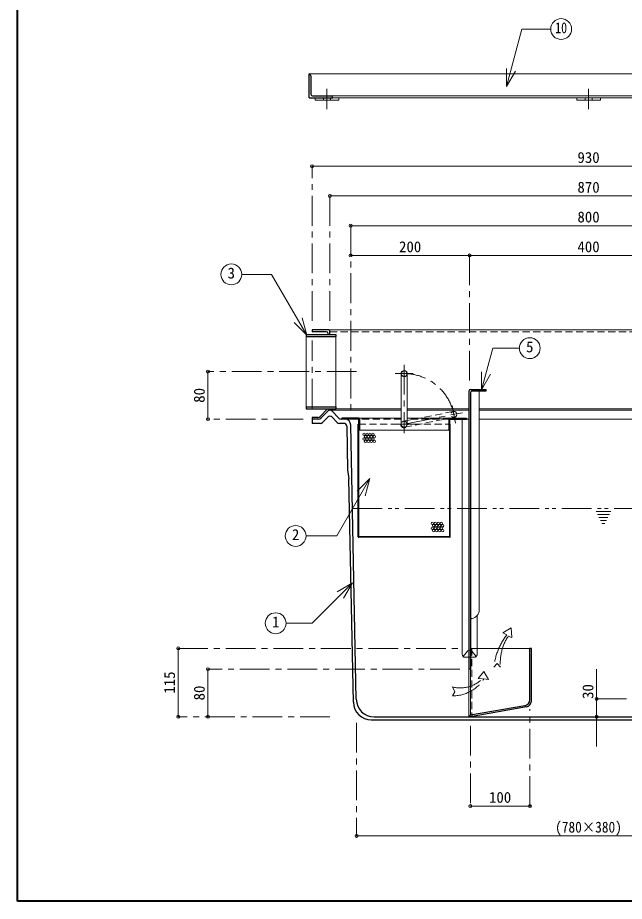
# Model space of a CAD drawing. Units: millimetres at full size, sheet at 1:10. Extents: x -2088 to 1962, y -1408 to 1402.
# Drawn here: x -2088 to -1068, y -1408 to 77 of the extents above; entities that cross this region are included whole.
import ezdxf
from ezdxf.enums import TextEntityAlignment as Align

# ---------------------------------------------------------------- set-up
doc = ezdxf.new("R2010")
doc.units = ezdxf.units.MM
doc.header["$LTSCALE"] = 10
doc.header["$PDMODE"] = 32
doc.header["$PDSIZE"] = 5
for name, pattern in [('CHAIN1', [8, 5, -1, 1, -1]), ('DASHED1', [1.8, 1.2, -0.6]), ('DOUBLE_CHAIN1', [8.8, 5, -1, 0.6, -0.6, 0.6, -1])]:
    doc.linetypes.add(name, pattern=pattern)
doc.layers.add('0-0_ﾚｲﾔ1', color=4, linetype='Continuous', lineweight=9)
doc.styles.add('ＭＳ ゴシック', font='')
doc.styles.get('ＭＳ ゴシック').set_extended_font_data('MS Gothic')

msp = doc.modelspace()

# ---------------------------------------------------------------- linework, layer by layer
at = {"layer": '0-0_ﾚｲﾔ1', "color": 1, "lineweight": 40}
for p, q in [((-2088.11, -1407.7), (-2088.11, 1402.3)), ((1961.89, -1407.7), (-2088.11, -1407.7))]:
    msp.add_line(p, q, dxfattribs=at)
at = {"layer": '0-0_ﾚｲﾔ1', "color": 7, "lineweight": 18}
for p, q in [((-1266.15, -38.85), (-1240.29, 57.67)), ((-1240.29, 57.67), (-1191.74, 57.67)), ((-1266.15, -38.85), (-1266.15, -8.85)), ((-1266.15, -38.85), (-1251.15, -12.86)), ((-658.11, -17.7), (-1598.11, -17.7)), ((-1561.11, -54.7), (-695.11, -54.7)), ((-1558.11, -57.7), (-698.11, -57.7)), ((-1711.35, -354.44), (-1661.11, -354.44)), ((-1602.08, -456.68), (-1661.11, -354.44)), ((-1602.08, -456.68), (-1609.84, -427.71)), ((-1602.08, -456.68), (-1623.29, -435.47)), ((-1603.11, -458.7), (-1603.11, -576.7)), ((-1553.11, -576.7), (-1553.11, -458.7)), ((-1308.01, -548.28), (-1308.01, -518.28)), ((-1443.11, -521.2), (-1443.11, -606.2)), ((-1433.11, -521.2), (-1433.11, -606.2)), ((-1308.01, -548.28), (-1293.01, -522.3)), ((-1311.86, -917.7), (-1311.86, -550.2)), ((-1495.92, -697.52), (-1551.54, -793.86)), ((-1495.92, -697.52), (-1517.14, -718.73)), ((-1495.92, -697.52), (-1503.69, -726.5)), ((-1603.19, -793.86), (-1551.54, -793.86)), ((-1525.09, -872.68), (-1592.98, -940.56)), ((-1525.09, -872.68), (-1551.07, -887.68)), ((-1525.09, -872.68), (-1540.09, -898.66)), ((-1636.81, -940.56), (-1592.98, -940.56)), ((-1226.86, -982.7), (-1326.86, -982.7)), ((-1329.36, -1097.7), (-1329.36, -1017.7)), ((-1326.86, -1017.7), (-1326.86, -1095.16))]:
    msp.add_line(p, q, dxfattribs=at)
at = {"layer": '0-0_ﾚｲﾔ1', "color": 5, "lineweight": 25}
for p, q in [((-1598.11, -57.7), (-1598.11, -17.7)), ((-1595.11, -20.7), (-1595.11, -51.7)), ((-1598.11, -57.7), (-1558.11, -57.7)), ((-1592.11, -54.7), (-1561.11, -54.7)), ((-1603.11, -455.2), (-1553.11, -455.2)), ((-1603.11, -455.2), (-1603.11, -458.7)), ((-1603.11, -458.7), (-1553.11, -458.7)), ((-1593.11, -447.7), (-1593.11, -450.7)), ((-1564.61, -447.7), (-1593.11, -447.7)), ((-1569.11, -450.7), (-1593.11, -450.7)), ((-1566.11, -455.2), (-1566.11, -453.7)), ((-1563.11, -455.2), (-1563.11, -449.2)), ((-1553.11, -455.2), (-1553.11, -458.7)), ((-1326.36, -547.7), (-1300.11, -547.7)), ((-1300.11, -550.2), (-1300.11, -547.7)), ((-1329.36, -550.7), (-1329.36, -1017.7)), ((-1326.86, -553.2), (-1326.86, -1017.7)), ((-1323.86, -550.2), (-1300.11, -550.2)), ((-1603.11, -576.7), (-1553.11, -576.7)), ((-1603.11, -576.7), (-1603.11, -580.2)), ((-1553.11, -576.7), (-1553.11, -580.2)), ((-1603.11, -580.2), (-1553.11, -580.2)), ((-1567.53, -580.78), (-1579.69, -593.2)), ((-1578.42, -596.2), (-1564.53, -582.01)), ((-1547.79, -596.2), (-1559.53, -584.2)), ((-1593.11, -594.7), (-1593.11, -604.7)), ((-1583.26, -594.7), (-1593.11, -594.7)), ((-1582, -597.7), (-1593.11, -597.7)), ((-1579.05, -604.7), (-1593.11, -604.7)), ((-1575.48, -603.2), (-1566.68, -594.2)), ((-1550.73, -603.2), (-1559.53, -594.2)), ((-1539.87, -604.7), (-1547.16, -604.7)), ((-1515.36, -597.7), (-1544.22, -597.7)), ((-1543.11, -596.2), (-1543.11, -597.7)), ((-1514.61, -596.2), (-1543.11, -596.2)), ((-1518.69, -1068.3), (-1527.91, -607.5)), ((-1514.61, -606.2), (-1515.61, -606.2)), ((-1515.61, -795.2), (-1515.61, -606.2)), ((-1514.61, -794.7), (-1514.61, -598.45)), ((-1513.11, -597.7), (-1513.11, -616.2)), ((-1363.11, -597.7), (-1363.11, -616.2)), ((-1361.61, -596.2), (-1333.11, -596.2)), ((-1361.61, -794.7), (-1361.61, -598.45)), ((-1361.61, -606.2), (-1360.61, -606.2)), ((-1360.86, -597.7), (-1333.11, -597.7)), ((-1360.61, -795.2), (-1360.61, -606.2)), ((-1333.11, -596.2), (-1333.11, -597.7)), ((-1534.87, -609.6), (-1533.41, -682.7)), ((-1513.11, -616.2), (-1514.61, -616.2)), ((-1363.11, -616.2), (-1361.61, -616.2)), ((-1533.41, -682.7), (-1531.11, -697.7)), ((-1523.6, -1073.3), (-1531.11, -697.7)), ((-1361.61, -796.2), (-1514.61, -796.2)), ((-1362.11, -795.2), (-1514.11, -795.2)), ((-1226.86, -1069.2), (-1226.86, -982.7)), ((-1224.36, -982.7), (-1226.86, -982.7)), ((-1224.36, -1071.3), (-1224.36, -982.7)), ((-1326.86, -1017.7), (-1329.36, -1017.7)), ((-1235.13, -1079.05), (-1326.88, -1095.16)), ((-1232.63, -1081.15), (-1326.86, -1097.7)), ((-1488.7, -1097.7), (-767.51, -1097.7)), ((-1493.6, -1102.7), (-762.61, -1102.7))]:
    msp.add_line(p, q, dxfattribs=at)
at = {"layer": '0-0_ﾚｲﾔ1', "linetype": 'CHAIN1'}
for p, q in [((-1568.11, -76.7), (-1568.11, -42.7)), ((-1128.11, -76.7), (-1128.11, -42.7)), ((-1593.11, -432.7), (-1593.11, -172.7)), ((-1563.11, -222.7), (-1563.11, -439.2)), ((-1528.11, -272.7), (-1528.11, -582.7)), ((-1328.11, -322.7), (-1328.11, -532.7)), ((-1593.11, -579.7), (-1593.11, -465.7)), ((-1518.11, -517.7), (-1768.11, -517.7)), ((-1438.11, -506.2), (-1438.11, -621.2)), ((-1423.11, -521.2), (-1453.11, -521.2)), ((-1351.81, -604.43), (-1357.63, -574.99)), ((-1438.11, -606.2), (-1340.01, -586.8)), ((-1608.11, -597.7), (-1768.11, -597.7)), ((-1423.11, -606.2), (-1453.11, -606.2)), ((-1818.11, -982.7), (-1341.86, -982.7)), ((-1344.36, -1017.7), (-1768.11, -1017.7)), ((-1114.61, -1067.7), (-1004.36, -1067.7)), ((-1563.11, -1097.7), (-1818.11, -1097.7)), ((-1226.86, -1247.7), (-1226.86, -1085.07)), ((-1518.11, -1107.7), (-1518.11, -1297.7)), ((-1326.86, -1112.7), (-1326.86, -1247.7))]:
    msp.add_line(p, q, dxfattribs=at)
at = {"layer": '0-0_ﾚｲﾔ1'}
for p, q in [((-1588.11, -61.7), (-1588.11, -57.7)), ((-1548.11, -61.7), (-1548.11, -57.7)), ((-1148.11, -61.7), (-1148.11, -57.7)), ((-1108.11, -61.7), (-1108.11, -57.7)), ((-1588.11, -61.7), (-1548.11, -61.7)), ((-1148.11, -61.7), (-1108.11, -61.7)), ((-1593.11, -172.7), (-663.11, -172.7)), ((-693.11, -222.7), (-1563.11, -222.7)), ((-1528.11, -272.7), (-728.11, -272.7)), ((-1328.11, -322.7), (-1528.11, -322.7)), ((-928.11, -322.7), (-1328.11, -322.7)), ((-1564.61, -447.7), (-691.61, -447.7)), ((-1768.11, -517.7), (-1768.11, -597.7)), ((-1563.48, -580.4), (-1443.11, -580.4)), ((-1563.11, -582.7), (-1443.11, -582.7)), ((-1433.11, -580.4), (-1329.36, -580.4)), ((-1433.11, -582.7), (-1329.36, -582.7)), ((-1311.86, -580.4), (-944.36, -580.4)), ((-1311.61, -582.7), (-944.36, -582.7)), ((-1443.11, -596.2), (-1514.61, -596.2)), ((-1361.61, -596.2), (-1433.11, -596.2)), ((-1340.7, -597.7), (-1340.7, -992.7)), ((-1333.11, -597.7), (-1329.36, -597.7)), ((-1311.61, -597.7), (-944.36, -597.7)), ((-1363.11, -616.2), (-1513.11, -616.2)), ((-1315.52, -927.52), (-1315.52, -982.7)), ((-1818.11, -1097.7), (-1818.11, -982.7)), ((-1339.23, -996.23), (-1331.95, -987.5)), ((-1335.7, -997.7), (-1329.36, -997.7)), ((-1768.11, -1017.7), (-1768.11, -1097.7)), ((-1114.61, -1147.7), (-1114.61, -1017.7)), ((-1226.86, -1247.7), (-1326.86, -1247.7)), ((-1518.11, -1297.7), (-738.11, -1297.7))]:
    msp.add_line(p, q, dxfattribs=at)
at = {"layer": '0-0_ﾚｲﾔ1', "linetype": 'DASHED1'}
for p, q in [((-1574.11, -61.7), (-1574.11, -57.7)), ((-1562.11, -61.7), (-1562.11, -57.7)), ((-1134.11, -61.7), (-1134.11, -57.7)), ((-1122.11, -61.7), (-1122.11, -57.7)), ((-687.11, -450.7), (-1569.11, -450.7)), ((-1439.08, -601.29), (-1355.69, -584.8)), ((-1443.11, -597.7), (-1515.36, -597.7)), ((-1514.61, -606.2), (-1453.11, -606.2)), ((-1437.14, -611.1), (-1353.75, -594.61)), ((-1360.86, -597.7), (-1433.11, -597.7)), ((-1423.11, -606.2), (-1361.61, -606.2)), ((-1324.36, -982.7), (-1324.36, -1097.26)), ((-1316.98, -996.23), (-1324.27, -987.5)), ((-1315.52, -992.7), (-1315.52, -982.7)), ((-1320.52, -997.7), (-1329.36, -997.7))]:
    msp.add_line(p, q, dxfattribs=at)
at = {"layer": '0-0_ﾚｲﾔ1', "linetype": 'DOUBLE_CHAIN1'}
for p, q in [((-1525.11, -747.7), (-908.11, -747.7)), ((-1115.61, -752.7), (-1090.61, -752.7)), ((-1113.11, -757.7), (-1093.11, -757.7)), ((-1110.61, -762.7), (-1095.61, -762.7)), ((-1108.11, -767.7), (-1098.11, -767.7)), ((-1105.61, -772.7), (-1100.61, -772.7)), ((-1272.35, -956.53), (-1258.21, -948.51)), ((-1257.07, -964.55), (-1258.21, -948.51)), ((-1265.47, -959.97), (-1272.35, -956.53)), ((-1263.18, -962.26), (-1257.07, -964.55)), ((-1287.24, -1014.21), (-1281.9, -1008.1)), ((-1276.17, -1014.59), (-1281.9, -1008.1)), ((-1314.01, -1033.23), (-1304.12, -1021.46)), ((-1296.44, -1034.91), (-1304.12, -1021.46)), ((-1306.75, -1034.15), (-1314.01, -1033.23)), ((-1304.07, -1034.15), (-1296.44, -1034.91)), ((-1356.79, -1047.52), (-1352.81, -1055.51)), ((-1357.17, -1062.41), (-1352.81, -1055.51))]:
    msp.add_line(p, q, dxfattribs=at)
at = {"layer": '0-0_ﾚｲﾔ1', "color": 7, "lineweight": 18}
msp.add_lwpolyline([(-1308.01, -548.28), (-1289.3, -478.42), (-1244.49, -478.42)], dxfattribs=at)
for centre in [(-1174.24, 57.67), (-1728.85, -354.44), (-1226.99, -478.42), (-1620.69, -793.86), (-1654.31, -940.56)]:
    msp.add_circle(centre, 17.5, dxfattribs=at)
at = {"layer": '0-0_ﾚｲﾔ1', "color": 5, "lineweight": 25}
msp.add_circle((-1438.11, -521.2), 5, dxfattribs=at)
at = {"layer": '0-0_ﾚｲﾔ1', "linetype": 'DASHED1'}
msp.add_circle((-1354.72, -589.71), 5, dxfattribs=at)
at = {"layer": '0-0_ﾚｲﾔ1'}
for centre in [(-1505.68, -623.15), (-1500.68, -623.15), (-1495.68, -623.15), (-1490.68, -623.15), (-1505.68, -631.15), (-1503.18, -627.15), (-1503.18, -635.15), (-1500.68, -631.15), (-1498.18, -627.15), (-1498.18, -635.15), (-1495.68, -631.15), (-1493.18, -627.15), (-1493.18, -635.15), (-1490.68, -631.15), (-1488.18, -627.15), (-1488.18, -635.15), (-1390.9, -772.87), (-1385.9, -772.87), (-1380.9, -772.87), (-1375.9, -772.87), (-1390.9, -780.87), (-1388.4, -776.87), (-1388.4, -784.87), (-1385.9, -780.87), (-1383.4, -776.87), (-1383.4, -784.87), (-1380.9, -780.87), (-1378.4, -776.87), (-1378.4, -784.87), (-1375.9, -780.87), (-1373.4, -776.87), (-1373.4, -784.87)]:
    msp.add_circle(centre, 2, dxfattribs=at)
at = {"layer": '0-0_ﾚｲﾔ1', "color": 5, "lineweight": 25}
for centre, radius, start, end in [((-1598.11, -20.7), 3, 0, 90), ((-1592.11, -51.7), 3, 180, 270), ((-1561.11, -57.7), 3, 0, 90), ((-1569.11, -453.7), 3, 0, 90), ((-1564.61, -449.2), 1.5, 0, 90), ((-1326.36, -550.7), 3, 90, 180), ((-1323.86, -553.2), 3, 90, 180), ((-1583.26, -589.7), 5, 270, 315.6053), ((-1571.11, -577.29), 5, 315.6053, 324.39066), ((-1563.11, -587.7), 5, 44.3947, 135.6053), ((-1563.11, -597.7), 5, 44.3947, 135.6053), ((-1568.11, -578.51), 5, 315.6053, 340.27948), ((-1582, -592.7), 5, 270, 315.6053), ((-1579.05, -599.7), 5, 270, 315.6053), ((-1547.16, -599.7), 5, 224.3947, 270), ((-1544.22, -592.7), 5, 224.3947, 270), ((-1539.87, -609.7), 5, 1.14576, 90), ((-1537.91, -607.7), 10, 1.14576, 90), ((-1515.36, -598.45), 0.75, 0, 90), ((-1514.61, -597.7), 1.5, 0, 90), ((-1361.61, -597.7), 1.5, 90, 180), ((-1360.86, -598.45), 0.75, 90, 180), ((-1514.61, -795.2), 1, 180, 270), ((-1514.11, -794.7), 0.5, 180, 270), ((-1362.11, -794.7), 0.5, 270, 0), ((-1361.61, -795.2), 1, 270, 0), ((-1488.7, -1067.7), 30, 181.14576, 270), ((-1493.6, -1072.7), 30, 181.14576, 270), ((-1236.86, -1069.2), 10, 279.96014, 0), ((-1234.36, -1071.3), 10, 279.96014, 0), ((-1326.36, -1098.12), 3, 99.96014, 171.95512)]:
    msp.add_arc(centre, radius, start, end, dxfattribs=at)
at = {"layer": '0-0_ﾚｲﾔ1', "linetype": 'CHAIN1'}
msp.add_arc((-1438.11, -606.2), 85, 11.18445, 90, dxfattribs=at)
at = {"layer": '0-0_ﾚｲﾔ1', "linetype": 'DASHED1'}
for centre, radius, start, end in [((-1438.11, -606.2), 6, 180, 0), ((-1438.11, -606.2), 5, 0, 180), ((-1328.11, -990.7), 5, 39.81617, 107.4576), ((-1320.52, -992.7), 5, 270, 0)]:
    msp.add_arc(centre, radius, start, end, dxfattribs=at)
at = {"layer": '0-0_ﾚｲﾔ1', "color": 7, "lineweight": 18}
for centre, radius, start, end in [((-1438.11, -606.2), 5, 180, 0), ((-1326.86, -917.7), 15, 279.59407, 0), ((-1323.86, -935.45), 3, 99.59407, 180)]:
    msp.add_arc(centre, radius, start, end, dxfattribs=at)
at = {"layer": '0-0_ﾚｲﾔ1', "linetype": 'DOUBLE_CHAIN1'}
for centre, radius, start, end in [((-1182.96, -1024.58), 104.8, 141.93714, 174.32098), ((-1197, -1006.46), 79.58, 146.26034, 185.86407), ((-1356.11, -1000.41), 62.01, 269.01845, 327.04091), ((-1343.73, -996.07), 53.08, 255.75553, 314.16174)]:
    msp.add_arc(centre, radius, start, end, dxfattribs=at)
at = {"layer": '0-0_ﾚｲﾔ1'}
for centre, start, end in [((-1335.7, -992.7), 180, 270), ((-1328.11, -990.7), 107.4576, 140.18383)]:
    msp.add_arc(centre, 5, start, end, dxfattribs=at)
at = {"layer": '0-0_ﾚｲﾔ1', "color": 1}
for p in [(-1593.11, -172.7), (-1563.11, -222.7), (-1528.11, -272.7), (-1528.11, -322.7), (-1328.11, -322.7), (-1768.11, -517.7), (-1768.11, -597.7), (-1818.11, -982.7), (-1768.11, -1017.7), (-1114.61, -1067.7), (-1818.11, -1097.7), (-1768.11, -1097.7), (-1114.61, -1097.7), (-1326.86, -1247.7), (-1226.86, -1247.7), (-1518.11, -1297.7)]:
    msp.add_point(p, dxfattribs=at)

# ---------------------------------------------------------------- texts
at = {"layer": '0-0_ﾚｲﾔ1', "color": 7, "style": 'ＭＳ ゴシック'}
for s, width, p in [('10', 0.8, (-1184.24, 45.17)), ('(780×380)', 0.9, (-1184.36, -1297.7))]:
    msp.add_text(s, height=18.33, dxfattribs=dict(at, width=width)).set_placement(p, align=Align.BOTTOM_LEFT)
for s, p in [('930', (-1146.86, -172.7)), ('870', (-1146.86, -222.7)), ('800', (-1146.86, -272.7)), ('200', (-1446.86, -322.7)), ('400', (-1146.86, -322.7)), ('3', (-1735.1, -366.94)), ('5', (-1233.24, -490.92)), ('2', (-1626.94, -806.36)), ('1', (-1660.56, -953.06)), ('100', (-1295.61, -1247.7))]:
    msp.add_text(s, height=18.33, dxfattribs=at).set_placement(p, align=Align.BOTTOM_LEFT)
for s, p in [('80', (-1768.11, -570.2)), ('115', (-1818.11, -1058.95)), ('80', (-1768.11, -1070.2)), ('30', (-1114.61, -1067.7))]:
    msp.add_text(s, height=18.33, rotation=90, dxfattribs=at).set_placement(p, align=Align.BOTTOM_LEFT)

doc.saveas('drawing.dxf')
